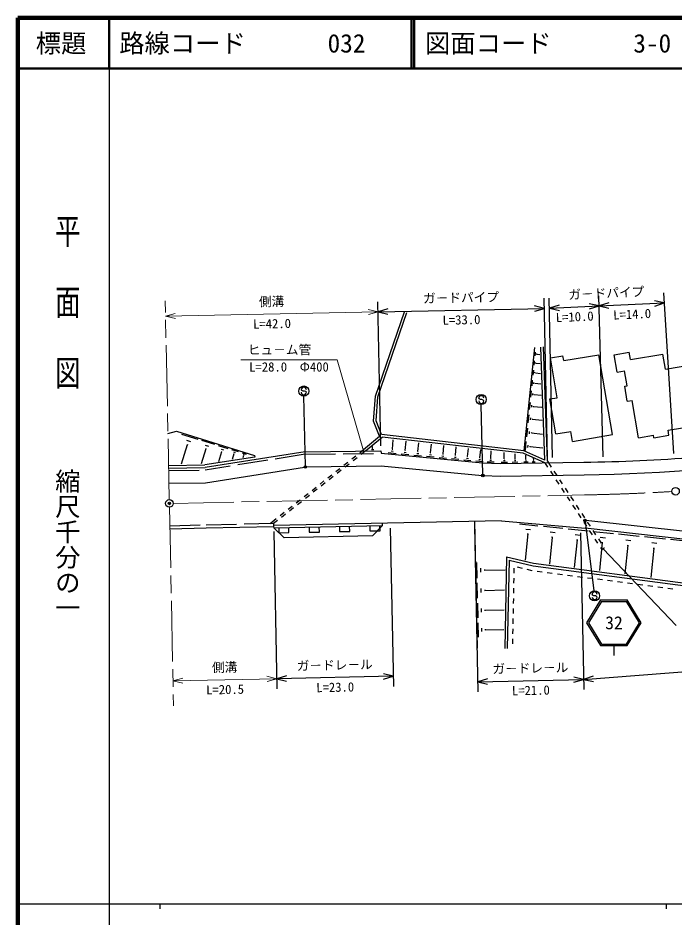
# Model space of a CAD drawing. Units: millimetres, scale not verified. Extents: x 40000 to 680000, y 20000 to 380000.
# Drawn here: x 40000 to 169563, y 202409 to 380000 of the extents above; entities that cross this region are included whole.
import ezdxf
from ezdxf.enums import TextEntityAlignment as Align

# ---------------------------------------------------------------- set-up
doc = ezdxf.new("R2010")
doc.units = ezdxf.units.MM
doc.header["$LTSCALE"] = 1000
doc.header["$PDMODE"] = 32
doc.header["$PDSIZE"] = 500
doc.linetypes.add('CHAIN', pattern=[18.5, 12, -1.5, 3.5, -1.5])
doc.linetypes.add('DASHED', pattern=[7.5, 6, -1.5])
for name, color, linetype, lineweight in [('M-BGD-RSTR', 7, 'Continuous', 25), ('M-BMK', 2, 'CHAIN', 13), ('M-BMK-SRVR', 3, 'Continuous', 25), ('M-STR-HTXT', 7, 'Continuous', 13), ('M-STR-STRC', 7, 'Continuous', 25), ('M-TTL', 2, 'Continuous', 140), ('M-TTL-BAND', 7, 'Continuous', 25), ('M-TTL-LINE', 7, 'Continuous', 50)]:
    doc.layers.add(name, color=color, linetype=linetype, lineweight=lineweight)
doc.layers.add('M-OTRS', color=6, linetype='Continuous')
doc.layers.add('M-TTL-TXT', color=7, linetype='Continuous')
doc.styles.add('@ＭＳ ゴシック', font='')
doc.styles.add('ＭＳ ゴシック', font='')
doc.styles.get('@ＭＳ ゴシック').set_extended_font_data('@MS Gothic')
doc.styles.get('ＭＳ ゴシック').set_extended_font_data('MS Gothic')

msp = doc.modelspace()

# ---------------------------------------------------------------- linework, layer by layer
at = {"layer": 'M-BGD-RSTR'}
for p, q in [((110579, 305277), (116353, 321986)), ((111073, 305175), (116826, 321823)), ((141991, 314940), (139892, 294492)), ((144048, 292669), (143271, 314998)), ((144556, 292439), (143771, 315016)), ((142146, 314001), (142073, 313295)), ((142295, 313718), (142277, 313541)), ((142465, 313634), (142461, 313590)), ((142463, 313612), (143074, 313549)), ((145170, 312876), (147635, 313295)), ((146510, 304989), (145170, 312876)), ((147802, 312309), (147635, 313295)), ((147802, 312309), (154703, 313481)), ((157383, 297707), (154703, 313481)), ((157745, 313491), (160702, 313993)), ((158331, 310040), (157745, 313491)), ((160953, 312514), (160702, 313993)), ((160953, 312514), (167362, 313603)), ((167864, 310645), (167362, 313603)), ((141969, 312275), (141884, 311450)), ((142143, 311945), (142122, 311738)), ((142342, 311846), (142336, 311795)), ((142339, 311820), (143137, 311738)), ((167864, 310645), (174765, 311817)), ((141779, 310427), (141681, 309474)), ((141981, 310045), (141956, 309807)), ((142210, 309931), (142204, 309872)), ((142207, 309901), (143204, 309799)), ((158331, 310040), (159810, 310291)), ((160312, 307334), (159810, 310291)), ((141576, 308446), (141464, 307357)), ((141806, 308010), (141778, 307737)), ((142068, 307879), (142061, 307811)), ((142065, 307845), (143277, 307721)), ((159819, 307250), (160312, 307334)), ((160321, 304292), (159819, 307250)), ((141358, 306324), (141231, 305088)), ((141619, 305829), (141588, 305520)), ((141916, 305682), (141909, 305604)), ((141913, 305643), (143354, 305495)), ((110217, 300347), (110579, 305277)), ((110724, 300425), (111073, 305175)), ((141125, 304051), (140982, 302658)), ((145031, 304738), (146510, 304989)), ((146203, 297837), (145031, 304738)), ((160321, 304292), (161307, 304460)), ((162563, 297066), (161307, 304460)), ((141419, 303493), (141384, 303145)), ((141754, 303327), (141745, 303240)), ((141750, 303283), (143437, 303110)), ((111398, 297361), (110217, 300347)), ((111804, 297694), (110724, 300425)), ((140875, 301616), (140715, 300055)), ((141205, 300990), (141165, 300600)), ((141580, 300804), (141570, 300707)), ((141575, 300755), (143526, 300555)), ((69612, 297933), (71326, 298357)), ((71326, 298357), (86729, 293606)), ((140607, 299007), (140428, 297266)), ((168395, 298563), (176775, 299987)), ((168562, 297578), (168395, 298563)), ((72313, 297791), (75521, 296802)), ((73268, 296618), (74071, 296371)), ((76217, 296587), (78794, 295792)), ((107860, 294462), (111398, 297361)), ((108662, 294473), (111957, 297173)), ((139892, 294492), (111804, 297694)), ((139761, 294004), (111957, 297173)), ((113949, 294843), (114122, 296675)), ((140975, 298309), (140931, 297874)), ((141394, 298102), (141382, 297993)), ((141388, 298047), (143621, 297818)), ((146203, 297837), (149161, 298339)), ((149496, 296367), (149161, 298339)), ((149496, 296367), (157383, 297707)), ((162563, 297066), (165521, 297568)), ((165605, 297075), (165521, 297568)), ((165605, 297075), (168562, 297578)), ((73422, 295692), (72245, 291876)), ((73322, 295723), (73522, 295661)), ((77108, 294901), (76192, 291930)), ((76985, 295645), (77629, 295446)), ((77028, 294926), (77189, 294876)), ((79542, 295562), (81472, 294966)), ((80117, 294856), (80599, 294707)), ((109970, 294855), (110084, 294857)), ((110011, 294969), (110040, 294970)), ((110026, 294970), (110021, 295333)), ((113900, 294848), (113998, 294838)), ((116487, 294591), (116656, 296386)), ((119000, 294342), (119165, 296100)), ((121488, 294095), (121651, 295817)), ((123953, 293850), (124112, 295536)), ((126393, 293608), (126549, 295258)), ((128810, 293368), (128962, 294983)), ((140330, 296308), (140152, 294567)), ((140698, 295610), (140654, 295175)), ((141117, 295403), (141105, 295294)), ((141111, 295348), (143662, 295086)), ((86771, 293253), (76909, 291702)), ((96692, 294307), (76952, 291202)), ((80209, 294299), (79609, 292354)), ((80149, 294317), (80269, 294280)), ((82191, 294744), (83473, 294349)), ((82634, 293906), (82286, 292775)), ((82573, 294276), (82893, 294177)), ((82594, 293918), (82674, 293893)), ((84272, 294103), (85044, 293864)), ((84539, 293597), (84387, 293105)), ((84502, 293820), (84695, 293761)), ((84515, 293605), (84563, 293590)), ((86729, 293606), (86771, 293253)), ((96692, 294307), (111691, 294515)), ((105929, 292886), (106713, 293506)), ((106176, 292572), (106961, 293192)), ((107498, 294126), (107925, 294463)), ((107746, 293812), (108582, 294472)), ((109801, 294739), (110256, 294745)), ((111691, 294515), (111701, 294015)), ((111701, 294015), (131744, 292126)), ((113094, 294135), (114657, 293988)), ((113717, 294470), (114108, 294434)), ((115645, 293894), (117183, 293749)), ((116258, 294225), (116643, 294188)), ((116439, 294596), (116535, 294587)), ((118171, 293656), (119685, 293514)), ((118775, 293981), (119153, 293945)), ((118952, 294346), (119047, 294337)), ((120673, 293420), (122163, 293280)), ((121267, 293740), (121639, 293705)), ((121442, 294099), (121535, 294090)), ((123151, 293187), (124616, 293049)), ((123735, 293501), (124101, 293467)), ((123907, 293855), (123999, 293846)), ((126179, 293265), (126539, 293231)), ((126348, 293612), (126438, 293604)), ((128600, 293031), (128954, 292997)), ((128766, 293373), (128854, 293364)), ((131184, 293145), (131272, 293136)), ((131228, 293140), (131380, 294755)), ((133381, 293001), (133436, 294500)), ((136036, 292884), (136019, 294181)), ((138177, 292842), (138163, 293936)), ((144045, 292124), (139761, 294004)), ((144048, 292669), (139892, 294492)), ((140320, 292759), (140308, 293635)), ((69742, 291604), (76909, 291702)), ((77013, 288203), (96605, 291285)), ((96904, 291310), (111753, 291516)), ((104359, 291647), (105144, 292266)), ((104607, 291333), (105392, 291952)), ((111753, 291516), (131646, 289640)), ((125605, 292955), (127046, 292820)), ((128035, 292726), (129452, 292593)), ((130452, 292498), (131870, 292365)), ((131017, 292803), (131372, 292769)), ((131744, 292126), (135248, 291997)), ((132672, 292342), (134040, 292292)), ((133198, 292665), (133540, 292652)), ((133339, 293002), (133424, 292999)), ((135248, 291997), (151734, 292235)), ((135419, 292250), (136670, 292266)), ((135884, 292569), (136196, 292573)), ((135997, 292883), (136075, 292884)), ((137630, 292279), (138740, 292294)), ((138042, 292562), (138320, 292566)), ((138143, 292841), (138212, 292842)), ((139882, 292309), (140770, 292321)), ((140212, 292535), (140434, 292538)), ((140292, 292759), (140347, 292759)), ((141544, 292331), (142155, 292339)), ((141771, 292487), (141924, 292489)), ((141827, 292640), (141865, 292641)), ((141846, 292641), (141841, 293018)), ((144045, 292124), (144594, 291288)), ((144556, 292439), (144756, 292135)), ((144756, 292135), (145305, 291299)), ((69752, 291105), (76952, 291202)), ((101220, 289168), (102005, 289787)), ((102789, 290407), (103574, 291027)), ((103037, 290093), (103822, 290713)), ((131945, 289621), (135299, 289498)), ((135299, 289498), (151790, 289736)), ((145142, 290452), (145691, 289617)), ((145853, 290463), (146402, 289627)), ((69814, 288105), (77013, 288203)), ((99650, 287928), (100435, 288548)), ((99898, 287614), (100683, 288234)), ((101468, 288854), (102252, 289473)), ((146240, 288781), (146789, 287945)), ((146951, 288791), (147500, 287955)), ((96511, 285449), (97296, 286069)), ((98081, 286689), (98865, 287308)), ((98328, 286375), (99113, 286994)), ((147338, 287109), (147886, 286273)), ((148049, 287119), (148597, 286283)), ((94941, 284210), (95726, 284829)), ((95189, 283896), (95974, 284515)), ((96759, 285135), (97544, 285755)), ((148435, 285437), (148984, 284601)), ((149146, 285447), (149695, 284611)), ((93372, 282970), (94157, 283590)), ((93620, 282656), (94405, 283276)), ((149533, 283765), (150082, 282929)), ((150244, 283775), (150793, 282939)), ((89818, 280164), (91017, 281111)), ((90481, 280177), (91265, 280797)), ((135479, 280700), (90489, 279777)), ((91802, 281731), (92587, 282350)), ((92050, 281417), (92835, 282036)), ((135479, 280700), (152013, 279238)), ((150630, 282093), (151179, 281257)), ((151341, 282103), (151890, 281267)), ((172406, 278501), (152131, 280722)), ((69999, 279057), (77196, 279305)), ((77196, 279305), (90493, 279577)), ((90481, 280177), (90493, 279577)), ((90493, 279577), (90499, 279277)), ((90499, 279277), (111994, 279718)), ((90499, 279277), (92540, 277319)), ((91499, 279298), (91519, 278298)), ((93519, 278339), (93498, 279339)), ((97497, 279421), (97518, 278421)), ((99518, 278462), (99497, 279462)), ((103496, 279544), (103517, 278544)), ((105516, 278585), (105496, 279585)), ((109495, 279667), (109515, 278667)), ((110036, 277678), (111994, 279718)), ((111515, 278708), (111495, 279708)), ((111994, 279718), (111984, 280218)), ((130149, 280590), (130663, 255520)), ((139046, 280083), (142660, 279713)), ((140308, 279040), (141212, 278948)), ((143772, 279599), (147632, 279203)), ((148654, 279098), (152582, 278696)), ((151728, 280421), (152277, 279585)), ((172514, 276905), (152013, 279238)), ((152439, 280431), (152988, 279595)), ((91519, 278298), (93519, 278339)), ((110036, 277678), (92540, 277319)), ((97518, 278421), (99518, 278462)), ((103517, 278544), (105516, 278585)), ((109515, 278667), (111515, 278708)), ((140668, 278090), (140139, 272932)), ((140555, 278102), (140781, 278079)), ((145504, 277471), (144956, 272124)), ((145121, 278485), (146086, 278386)), ((145384, 277483), (145625, 277459)), ((150026, 277965), (151008, 277865)), ((152825, 278749), (153374, 277913)), ((153536, 278759), (154085, 277923)), ((153604, 278591), (157602, 278181)), ((153923, 277077), (154472, 276241)), ((154634, 277087), (155183, 276251)), ((155001, 277438), (156001, 277335)), ((158625, 278076), (162693, 277660)), ((163717, 277555), (167856, 277130)), ((150417, 276933), (149858, 271483)), ((150294, 276945), (150539, 276920)), ((155399, 276387), (154829, 270832)), ((155021, 275405), (155290, 274995)), ((155274, 276400), (155523, 276374)), ((155290, 274995), (155792, 275324)), ((155732, 275415), (155792, 275324)), ((160451, 275834), (159871, 270172)), ((160047, 276903), (161064, 276799)), ((160324, 275847), (160578, 275821)), ((165574, 275273), (164983, 269503)), ((165163, 276361), (166198, 276255)), ((165445, 275286), (165704, 275259)), ((168844, 277029), (172984, 276605)), ((136494, 273533), (136138, 255458)), ((136494, 273533), (141817, 272283)), ((130566, 272445), (130629, 269365)), ((136982, 272905), (136638, 255448)), ((136982, 272905), (141727, 271791)), ((141727, 271791), (172824, 267720)), ((141817, 272283), (172829, 268223)), ((131359, 271305), (131375, 270536)), ((132135, 271033), (132139, 270840)), ((132137, 270936), (136195, 271019)), ((137951, 271351), (137932, 270351)), ((139614, 271260), (138641, 271488)), ((141548, 270806), (140588, 271031)), ((141562, 270804), (141548, 270806)), ((143545, 270544), (142553, 270674)), ((145528, 270285), (144536, 270414)), ((147511, 270025), (146519, 270155)), ((130649, 268396), (130710, 265398)), ((137912, 269351), (137892, 268351)), ((149494, 269765), (148502, 269895)), ((151477, 269506), (150485, 269636)), ((153460, 269246), (152468, 269376)), ((155443, 268987), (154452, 269116)), ((157426, 268727), (156435, 268857)), ((159409, 268467), (158418, 268597)), ((161392, 268208), (160401, 268338)), ((131421, 267287), (131437, 266538)), ((132177, 267021), (132180, 266834)), ((132178, 266928), (136116, 267008)), ((137873, 267352), (137853, 266352)), ((163375, 267948), (162384, 268078)), ((165358, 267689), (164367, 267818)), ((167342, 267429), (166350, 267559)), ((169325, 267169), (168333, 267299)), ((137833, 265352), (137814, 264352)), ((130730, 264428), (130790, 261510)), ((131482, 263349), (131497, 262619)), ((132217, 263090), (132221, 262908)), ((132219, 262999), (136038, 263077)), ((137794, 263352), (137774, 262353)), ((137755, 261353), (137735, 260353)), ((130810, 260539), (130868, 257699)), ((131542, 259489), (131556, 258779)), ((137715, 259353), (137696, 258353)), ((132257, 259237), (132261, 259059)), ((132259, 259148), (135963, 259224)), ((137676, 257354), (137656, 256354))]:
    msp.add_line(p, q, dxfattribs=at)
at = {"layer": 'M-BGD-RSTR', "linetype": 'DASHED'}
for p, q in [((96735, 293808), (76994, 290703)), ((96735, 293808), (111701, 294015)), ((69759, 290605), (76994, 290703)), ((69987, 279657), (77179, 279904)), ((77179, 279904), (90481, 280177))]:
    msp.add_line(p, q, dxfattribs=at)
at = {"layer": 'M-BGD-RSTR'}
for radius, start, end in [(396050, 270.98784, 284.79803), (393550, 270.98596, 274.21356)]:
    msp.add_arc((144962, 685727), radius, start, end, dxfattribs=at)
at = {"layer": 'M-BMK'}
for p, q in [((69880, 284856), (69076, 324098)), ((70645, 284121), (151878, 285787)), ((69911, 283356), (70716, 244114))]:
    msp.add_line(p, q, dxfattribs=at)
msp.add_arc((144962, 685727), 400000, 270.99074, 273.46155, dxfattribs=at)
at = {"layer": 'M-BMK-SRVR'}
for centre in [(169862, 286503), (69896, 284106)]:
    msp.add_circle(centre, 750, dxfattribs=at)
msp.add_point((69896, 284106), dxfattribs=at)
at = {"layer": 'M-OTRS'}
msp.add_point((69896, 284106), dxfattribs=at)
at = {"layer": 'M-STR-HTXT'}
for p, q in [((69137, 321098), (111128, 321959)), ((71058, 321655), (69137, 321098)), ((111128, 321959), (109186, 322437)), ((109207, 321402), (111128, 321959)), ((69137, 321098), (71079, 320620)), ((84024, 312496), (103024, 312496)), ((103024, 312496), (108254, 294467)), ((170000, 260000), (155541, 275160)), ((72535, 249620), (70614, 249063)), ((91110, 249484), (70614, 249063)), ((70614, 249063), (72556, 248585)), ((91110, 249484), (89168, 249962)), ((89189, 248926), (91110, 249484))]:
    msp.add_line(p, q, dxfattribs=at)
at = {"layer": 'M-STR-STRC'}
for p, q in [((155563, 293320), (154704, 325121)), ((169514, 293946), (167524, 325702)), ((111671, 295515), (111087, 323959)), ((144571, 293132), (143925, 324632)), ((145571, 293147), (144925, 324677)), ((146872, 323282), (144966, 322678)), ((154758, 323122), (152805, 323551)), ((156665, 323726), (154758, 323122)), ((154758, 323122), (167649, 323706)), ((167649, 323706), (165695, 324136)), ((165742, 323102), (167649, 323706)), ((111128, 321959), (143966, 322633)), ((113049, 322516), (111128, 321959)), ((111128, 321959), (113070, 321481)), ((143966, 322633), (142024, 323110)), ((142046, 322075), (143966, 322633)), ((144966, 322678), (154758, 323122)), ((144966, 322678), (146919, 322248)), ((152852, 322517), (154758, 323122)), ((154758, 323122), (156711, 322692)), ((96051, 306445), (95951, 306563)), ((96296, 306306), (96051, 306445)), ((96596, 306304), (96296, 306306)), ((96842, 306192), (96596, 306304)), ((96948, 306056), (96842, 306192)), ((96751, 291458), (96467, 305305)), ((131093, 304763), (130993, 304881)), ((131338, 304624), (131093, 304763)), ((131638, 304622), (131338, 304624)), ((131883, 304510), (131638, 304622)), ((131989, 304374), (131883, 304510)), ((131792, 289776), (131508, 303623)), ((113504, 279249), (114146, 247956)), ((130169, 279591), (130839, 246898)), ((152001, 280589), (153750, 266850)), ((90513, 278577), (91151, 247484)), ((151107, 278320), (151742, 247327)), ((155069, 265039), (152305, 260539)), ((155237, 264739), (152658, 260539)), ((153481, 265999), (153382, 266117)), ((153726, 265859), (153481, 265999)), ((154027, 265857), (153726, 265859)), ((154272, 265745), (154027, 265857)), ((154378, 265609), (154272, 265745)), ((155069, 265039), (160342, 265039)), ((155237, 264739), (160174, 264739)), ((162753, 260539), (160174, 264739)), ((163105, 260539), (160342, 265039)), ((152305, 260539), (155069, 256039)), ((152658, 260539), (155237, 256339)), ((160174, 256339), (162753, 260539)), ((160342, 256039), (163105, 260539)), ((155069, 256039), (160342, 256039)), ((155237, 256339), (160174, 256339)), ((157705, 256039), (157705, 254039)), ((151701, 249327), (205134, 253434)), ((114105, 249955), (112163, 250433)), ((93031, 250041), (91110, 249484)), ((114105, 249955), (91110, 249484)), ((91110, 249484), (93052, 249006)), ((112184, 249398), (114105, 249955)), ((132719, 249455), (130798, 248898)), ((130798, 248898), (151701, 249327)), ((130798, 248898), (132740, 248420)), ((151701, 249327), (149759, 249804)), ((149781, 248769), (151701, 249327)), ((153588, 249991), (151701, 249327)), ((151701, 249327), (153667, 248959))]:
    msp.add_line(p, q, dxfattribs=at)
for centre, radius in [((96446, 306305), 1000), ((131488, 304623), 1000), ((96754, 291308), 150), ((96754, 291308), 120), ((96754, 291308), 90), ((96754, 291308), 60), ((96754, 291308), 30), ((131795, 289626), 150), ((131795, 289626), 120), ((131795, 289626), 90), ((131795, 289626), 60), ((131795, 289626), 30), ((151982, 280738), 150), ((151982, 280738), 120), ((151982, 280738), 90), ((151982, 280738), 60), ((151982, 280738), 30), ((153877, 265858), 1000)]:
    msp.add_circle(centre, radius, dxfattribs=at)
for centre, start, end in [((96448, 306060), 179.55488, 359.55488), ((96451, 306560), 359.55488, 179.55488), ((131489, 304378), 179.55488, 359.55488), ((131493, 304878), 359.55488, 179.55488), ((153882, 266113), 359.55488, 179.55488), ((153878, 265613), 179.55488, 359.55488)]:
    msp.add_arc(centre, 500, start, end, dxfattribs=at)
for p in [(96754, 291308), (131795, 289626), (151982, 280738)]:
    msp.add_point(p, dxfattribs=at)
at = {"layer": 'M-TTL'}
for p, q in [((40000, 380000), (40000, 20000)), ((680000, 380000), (40000, 380000))]:
    msp.add_line(p, q, dxfattribs=at)
at = {"layer": 'M-TTL-BAND'}
for p, q in [((58000, 370000), (58000, 20000)), ((40000, 205000), (579000, 205000)), ((68000, 205000), (68000, 204000)), ((168000, 205000), (168000, 204000))]:
    msp.add_line(p, q, dxfattribs=at)
at = {"layer": 'M-TTL-LINE'}
for p, q in [((58000, 380000), (58000, 370000)), ((117750, 380000), (117750, 370000)), ((118250, 380000), (118250, 370000)), ((40000, 370000), (680000, 370000))]:
    msp.add_line(p, q, dxfattribs=at)

# ---------------------------------------------------------------- texts
at = {"layer": 'M-STR-HTXT', "style": 'ＭＳ ゴシック'}
for p in [(90112, 322529), (80842, 250273)]:
    msp.add_text('側溝', height=1833, rotation=1.175, dxfattribs=at).set_placement(p, align=Align.BOTTOM_CENTER)
at = {"layer": 'M-STR-HTXT', "style": '@ＭＳ ゴシック'}
for s, p in [('L=42.0', (90153, 320529)), ('L=20.5', (80883, 248274))]:
    msp.add_text(s, height=1833, rotation=1.175, dxfattribs=at).set_placement(p, align=Align.TOP_CENTER)
at = {"layer": 'M-STR-HTXT', "style": 'ＭＳ ゴシック'}
msp.add_text('ヒュ－ム管', height=1833, dxfattribs=at).set_placement((85399, 312996), align=Align.BOTTOM_LEFT)
msp.add_text('L=28.0\u3000Φ400', height=1833, dxfattribs=at).set_placement((93524, 311996), align=Align.TOP_CENTER)
at = {"layer": 'M-STR-STRC', "style": 'ＭＳ ゴシック'}
for s, rotation, p in [('ガ－ドパイプ', 2.596, (156262, 324191)), ('ガ－ドパイプ', 1.175, (127527, 323296)), ('ガ－ドレ－ル', 1.175, (102587, 250719)), ('ガ－ドレ－ル', 1.175, (141229, 250112))]:
    msp.add_text(s, height=1833, rotation=rotation, dxfattribs=at).set_placement(p, align=Align.BOTTOM_CENTER)
at = {"layer": 'M-STR-STRC', "style": '@ＭＳ ゴシック'}
for s, rotation, p in [('L=10.0', 2.596, (149907, 321901)), ('L=14.0', 2.596, (161249, 322415)), ('L=33.0', 1.175, (127568, 321296)), ('L=23.0', 1.175, (102628, 248720)), ('L=21.0', 1.175, (141270, 248112))]:
    msp.add_text(s, height=1833, rotation=rotation, dxfattribs=at).set_placement(p, align=Align.TOP_CENTER)
at = {"layer": 'M-STR-STRC', "style": 'ＭＳ ゴシック'}
msp.add_text('32', height=2566, dxfattribs=at).set_placement((157705, 260539), align=Align.MIDDLE_CENTER)
at = {"layer": 'M-TTL-BAND', "style": '@ＭＳ ゴシック', "width": 1.4}
msp.add_text('平  面  図', height=3666, rotation=270, dxfattribs=at).set_placement((49777, 306475), align=Align.MIDDLE_RIGHT)
at = {"layer": 'M-TTL-BAND', "style": '@ＭＳ ゴシック'}
msp.add_text('縮尺千分の一', height=3666, rotation=270, dxfattribs=at).set_placement((49777, 261030), align=Align.MIDDLE_RIGHT)
at = {"layer": 'M-TTL-TXT', "style": 'ＭＳ ゴシック'}
msp.add_text('標題', height=3666, dxfattribs=at).set_placement((48500, 375000), align=Align.MIDDLE_CENTER)
for s, p in [('路線コード', (60000, 375000)), ('032', (101142, 375000)), ('図面コード', (120380, 375000)), ('3-0', (161521, 375000))]:
    msp.add_text(s, height=3666, dxfattribs=at).set_placement(p, align=Align.MIDDLE_LEFT)

doc.saveas('drawing.dxf')
